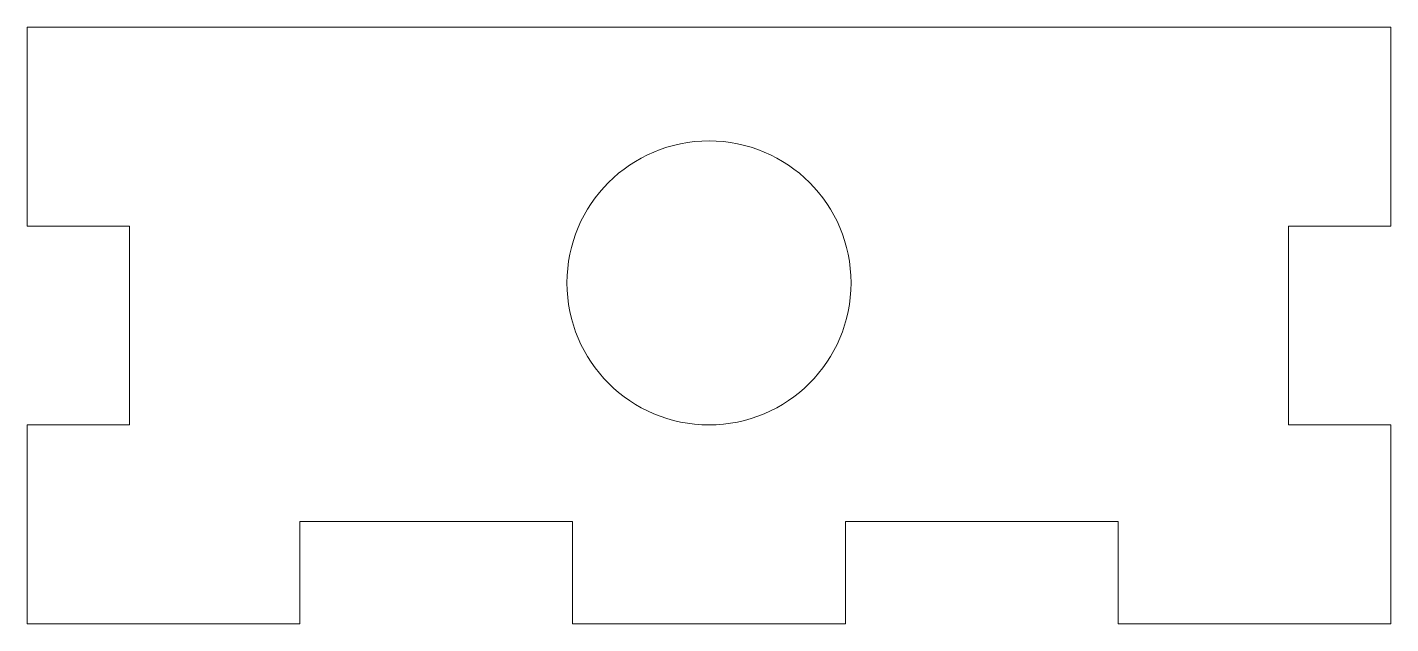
# Model space of a CAD drawing. Header units: millimetres. Extents: x -80 to 0, y 0 to 35.
import ezdxf

# ---------------------------------------------------------------- set-up
doc = ezdxf.new("R2010")
doc.units = ezdxf.units.MM

msp = doc.modelspace()

# ---------------------------------------------------------------- linework, layer by layer
at = {"color": 7, "linetype": 'Continuous', "lineweight": 15}
for p, q in [((0, 35), (-80, 35)), ((-80, 35), (-80, 23.333)), ((0, 23.333), (0, 35)), ((-80, 23.333), (-74, 23.333)), ((-74, 23.333), (-74, 11.667)), ((-6, 11.667), (-6, 23.333)), ((-6, 23.333), (0, 23.333)), ((-80, 11.667), (-80, 0)), ((-74, 11.667), (-80, 11.667)), ((0, 11.667), (-6, 11.667)), ((0, 0), (0, 11.667)), ((-64, 0), (-64, 6)), ((-64, 6), (-48, 6)), ((-48, 6), (-48, 0)), ((-32, 0), (-32, 6)), ((-32, 6), (-16, 6)), ((-16, 6), (-16, 0)), ((-80, 0), (-64, 0)), ((-48, 0), (-32, 0)), ((-16, 0), (0, 0))]:
    msp.add_line(p, q, dxfattribs=at)
msp.add_circle((-40, 20), 8.333, dxfattribs=at)

doc.saveas('drawing.dxf')
